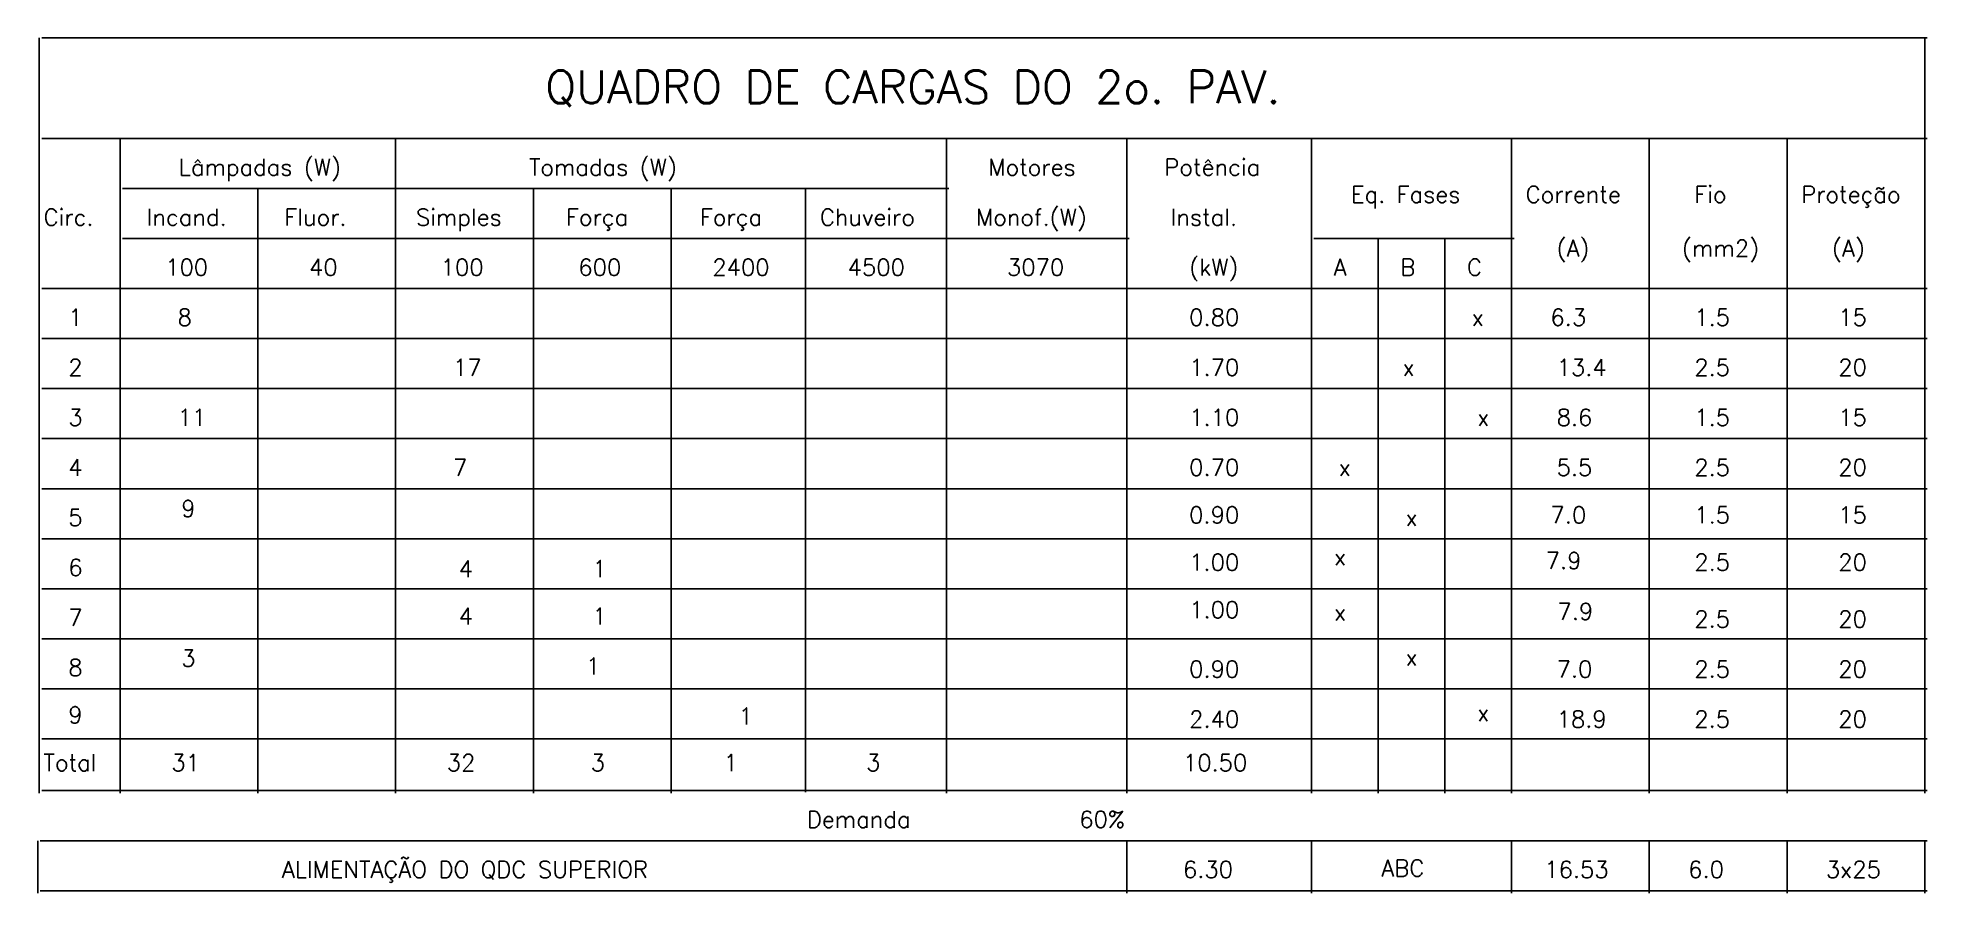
# Model space of a CAD drawing. Header units: millimetres. Extents: x 0 to 8.52, y 0 to 3.86.
import ezdxf

# ---------------------------------------------------------------- set-up
doc = ezdxf.new("R2010")
doc.units = ezdxf.units.MM
doc.header["$LTSCALE"] = 0.4
doc.layers.add('QUADRO', color=2, linetype='Continuous')
doc.styles.add('ROMANS', font='RomanS')

msp = doc.modelspace()

# ---------------------------------------------------------------- linework, layer by layer
at = {"layer": 'QUADRO', "color": 6}
for p, q in [((0.0067, 3.8557), (0.0067, 0.451)), ((0.0178, 3.8557), (8.5178, 3.8557)), ((8.5067, 3.8557), (8.5067, 0.451)), ((0.0178, 3.4019), (8.5178, 3.4019)), ((0.0178, 2.7254), (8.5178, 2.7254)), ((0.0178, 0.4622), (8.5178, 0.4622)), ((0, 0.2367), (0, 0)), ((0.0111, 0.2367), (8.5178, 0.2367)), ((8.5067, 0.2367), (8.5067, 0)), ((0.0111, 0.0111), (8.5178, 0.0111))]:
    msp.add_line(p, q, dxfattribs=at)
at = {"layer": 'QUADRO', "color": 4}
for p, q in [((0.3714, 3.4019), (0.3714, 0.451)), ((1.6132, 3.4019), (1.6132, 0.451)), ((4.0966, 3.4019), (4.0966, 0.451)), ((4.9096, 3.4019), (4.9096, 0.451)), ((5.7421, 3.4019), (5.7421, 0.451)), ((6.6441, 3.4019), (6.6441, 0.451)), ((7.265, 3.4019), (7.265, 0.451)), ((7.8858, 3.4019), (7.8858, 0.451)), ((0.3826, 3.1764), (4.1078, 3.1764)), ((0.9923, 3.1764), (0.9923, 0.451)), ((2.234, 3.1764), (2.234, 0.451)), ((2.8549, 3.1764), (2.8549, 0.451)), ((3.4605, 3.1764), (3.4605, 0.455)), ((0.3826, 2.9509), (4.9207, 2.9509)), ((5.7532, 2.9509), (6.6553, 2.9509)), ((6.0427, 2.9509), (6.0427, 0.451)), ((6.3434, 2.9509), (6.3434, 0.451)), ((0.0178, 2.4999), (8.5178, 2.4999)), ((0.0178, 2.2743), (8.5178, 2.2743)), ((0.0178, 2.0488), (8.5178, 2.0488)), ((0.0178, 1.8233), (8.5178, 1.8233)), ((0.0178, 1.5978), (8.5178, 1.5978)), ((0.0178, 1.3723), (8.5178, 1.3723)), ((0.0178, 1.1468), (8.5178, 1.1468)), ((0.0178, 0.9212), (8.5178, 0.9212)), ((0.0178, 0.6962), (8.5178, 0.6962)), ((0.0178, 0.6962), (8.5067, 0.6962)), ((4.9096, 0.2367), (4.9096, 0)), ((5.7421, 0.2367), (5.7421, 0)), ((6.6441, 0.2367), (6.6441, 0)), ((7.265, 0.2367), (7.265, 0)), ((7.8858, 0.2367), (7.8858, 0))]:
    msp.add_line(p, q, dxfattribs=at)

# ---------------------------------------------------------------- texts
at = {"layer": 'QUADRO', "color": 6, "style": 'ROMANS'}
msp.add_text('QUADRO DE CARGAS DO 2o. PAV.', height=0.1476, dxfattribs=at).set_placement((2.2878, 3.5604))
at = {"layer": 'QUADRO', "color": 3, "style": 'ROMANS'}
for s, height, p in [('Lâmpadas (W)', 0.0752, (0.6357, 3.2346)), ('Tomadas (W)', 0.0752, (2.2143, 3.2346)), ('Motores', 0.0752, (4.2857, 3.2346)), ('Potência', 0.0752, (5.0792, 3.2346)), ('Eq. Fases', 0.0752, (5.92, 3.112)), ('Corrente', 0.0752, (6.7079, 3.112)), ('Fio', 0.0752, (7.468, 3.112)), ('Proteção', 0.0752, (7.9497, 3.112)), ('Circ.', 0.0752, (0.026, 3.0091)), ('Incand.', 0.0752, (0.4909, 3.0091)), ('Fluor.', 0.0752, (1.1118, 3.0091)), ('Simples', 0.0752, (1.7048, 3.0091)), ('Força', 0.0752, (2.3814, 3.0091)), ('Força', 0.0752, (2.9853, 3.0091)), ('Chuveiro', 0.0752, (3.5257, 3.0091)), ('Monof.(W)', 0.0752, (4.23, 3.0091)), ('Instal.', 0.0752, (5.1071, 3.0091)), ('(A)', 0.0752, (6.8471, 2.8694)), ('(mm2)', 0.0752, (7.4123, 2.8694)), ('(A)', 0.0752, (8.0889, 2.8694)), ('100', 0.0752, (0.5745, 2.7836)), ('40', 0.0752, (1.2232, 2.7836)), ('100', 0.0752, (1.8162, 2.7836)), ('600', 0.0752, (2.4371, 2.7836)), ('2400', 0.0752, (3.0409, 2.7836)), ('4500', 0.0752, (3.6509, 2.7836)), ('3070', 0.0752, (4.3693, 2.7836)), ('(kW)', 0.0752, (5.1906, 2.7836)), ('A', 0.0752, (5.8421, 2.7836)), ('B', 0.0752, (6.1428, 2.7836)), ('C', 0.0752, (6.4434, 2.7836)), ('1', 0.0752, (0.1374, 2.5581)), ('8', 0.0752, (0.6301, 2.5581)), ('0.80', 0.0752, (5.1906, 2.5581)), ('x', 0.0752, (6.4645, 2.5581)), ('6.3', 0.0752, (6.8193, 2.5581)), ('1.5', 0.0752, (7.468, 2.5581)), ('15', 0.0752, (8.1167, 2.5581)), ('2', 0.0752, (0.1374, 2.3326)), ('17', 0.0752, (1.8719, 2.3326)), ('1.70', 0.0752, (5.1906, 2.3326)), ('13.4', 0.0752, (6.8471, 2.3326)), ('2.5', 0.0752, (7.468, 2.3326)), ('20', 0.0752, (8.1167, 2.3326)), ('x', 0.0752, (6.1527, 2.3326)), ('3', 0.0752, (0.1374, 2.107)), ('11', 0.0752, (0.6301, 2.107)), ('1.10', 0.0752, (5.1906, 2.107)), ('x', 0.0752, (6.4893, 2.107)), ('8.6', 0.0752, (6.8471, 2.107)), ('1.5', 0.0752, (7.468, 2.107)), ('15', 0.0752, (8.1167, 2.107)), ('4', 0.0752, (0.1374, 1.8815)), ('7', 0.0752, (1.8719, 1.8815)), ('0.70', 0.0752, (5.1906, 1.8815)), ('x', 0.0752, (5.865, 1.8815)), ('5.5', 0.0752, (6.8471, 1.8815)), ('2.5', 0.0752, (7.468, 1.8815)), ('20', 0.0752, (8.1167, 1.8815)), ('5', 0.0752, (0.1374, 1.656)), ('9', 0.0752, (0.6466, 1.6959)), ('0.90', 0.0752, (5.1906, 1.6675)), ('x', 0.0752, (6.1661, 1.656)), ('7.0', 0.0752, (6.8193, 1.6675)), ('1.5', 0.0752, (7.468, 1.6675)), ('15', 0.0752, (8.1167, 1.6675)), ('7.9', 0.0752, (6.7982, 1.4617)), ('6', 0.0752, (0.1374, 1.4305)), ('4', 0.0752, (1.8978, 1.4247)), ('1', 0.0752, (2.5002, 1.4247)), ('1.00', 0.0752, (5.1906, 1.454)), ('x', 0.0752, (5.8437, 1.478)), ('2.5', 0.0752, (7.468, 1.454)), ('20', 0.0752, (8.1167, 1.454)), ('7', 0.0752, (0.1374, 1.205)), ('4', 0.0752, (1.8978, 1.2109)), ('1', 0.0752, (2.5002, 1.2109)), ('1.00', 0.0752, (5.1906, 1.2402)), ('x', 0.0752, (5.8437, 1.2285)), ('7.9', 0.0752, (6.851, 1.2324)), ('2.5', 0.0752, (7.468, 1.1978)), ('20', 0.0752, (8.1167, 1.1978)), ('8', 0.0752, (0.1374, 0.9795)), ('3', 0.0752, (0.6466, 1.0217)), ('1', 0.0752, (2.4707, 0.9859)), ('0.90', 0.0752, (5.1906, 0.9723)), ('x', 0.0752, (6.1661, 1.0261)), ('7.0', 0.0752, (6.8471, 0.9723)), ('2.5', 0.0752, (7.468, 0.9723)), ('20', 0.0752, (8.1167, 0.9723)), ('9', 0.0752, (0.1374, 0.7661)), ('1', 0.0752, (3.159, 0.7604)), ('2.40', 0.0752, (5.1906, 0.7468)), ('x', 0.0752, (6.4893, 0.776)), ('18.9', 0.0752, (6.8471, 0.7468)), ('2.5', 0.0752, (7.468, 0.7468)), ('20', 0.0752, (8.1167, 0.7468)), ('Total', 0.0752, (0.026, 0.5508)), ('31', 0.0752, (0.6023, 0.5508)), ('32', 0.0752, (1.844, 0.5508)), ('3', 0.0752, (2.4927, 0.5508)), ('1', 0.0752, (3.0912, 0.5508)), ('3', 0.0752, (3.7345, 0.5508)), ('10.50', 0.0752, (5.1627, 0.5508)), ('Demanda', 0.0752, (3.4672, 0.2949)), ('60%', 0.0752, (4.695, 0.2949)), ('ALIMENTAÇÃO DO QDC SUPERIOR', 0.0752, (1.1007, 0.0694)), ('6.30', 0.0752, (5.1627, 0.0694)), ('ABC', 0.075, (6.0577, 0.0757)), ('16.53', 0.0752, (6.7915, 0.0694)), ('6.0', 0.0752, (7.4402, 0.0694)), ('3x25', 0.0752, (8.061, 0.0694))]:
    msp.add_text(s, height=height, dxfattribs=at).set_placement(p)

doc.saveas('drawing.dxf')
